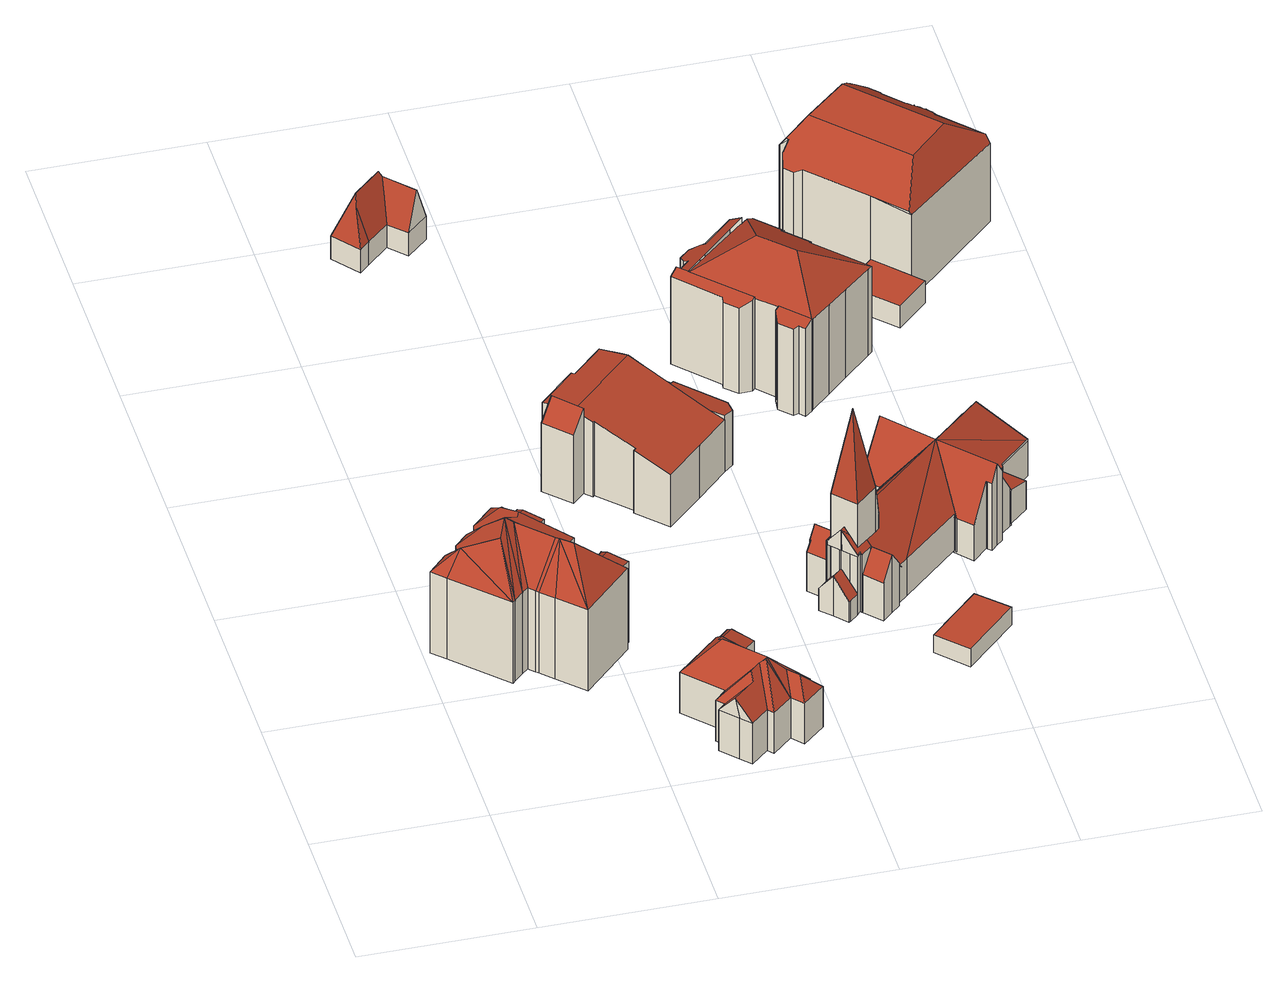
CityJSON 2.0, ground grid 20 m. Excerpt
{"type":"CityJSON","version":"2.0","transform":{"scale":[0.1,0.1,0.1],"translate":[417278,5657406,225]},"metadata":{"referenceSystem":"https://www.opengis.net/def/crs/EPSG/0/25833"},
"CityObjects":{
"building1":{"type":"Building","attributes":{"Dachtyp_tdc":"tdcFreeFormRoof","Gemeindeschluessel":14612000,"Dachneigung":47.69,"QualitaetDacherkennung":43,"Geometrietyp2DReferenz":"3000","measuredHeight":16.25,"function":"31001_9998","roofType":"5000"},"geometry":[{"type":"Solid","lod":"2","boundaries":[[[[0,1,2,3]],[[1,4,5,2]],[[4,6,7,5]],[[6,8,9,7]],[[8,10,11,9]],[[10,12,13,11]],[[12,14,15,13]],[[14,16,17,15]],[[16,18,19,17]],[[18,20,21,19]],[[20,22,23,21]],[[22,24,25,23]],[[24,26,27,25]],[[26,28,29,27]],[[28,30,31,29]],[[30,32,33,31]],[[32,34,35,33]],[[34,36,37,35]],[[36,38,39,37]],[[38,40,41,39]],[[40,42,43,41]],[[42,44,45]],[[46,47,40,38]],[[48,46,38,36]],[[49,48,36,34]],[[49,34,32]],[[46,48,49,32,30]],[[28,46,30]],[[26,46,28]],[[26,47,46]],[[26,44,47]],[[26,50,44]],[[26,51,50]],[[52,51,26]],[[51,52,53]],[[54,55,52,26,24]],[[56,54,24,22]],[[57,58,59,56,22,20]],[[57,20,18]],[[58,57,18,16]],[[14,58,16]],[[14,59,58]],[[14,60,59]],[[60,14,12]],[[60,12,10]],[[55,54,56,59,60,10,8]],[[61,53,52,55,8,6]],[[61,6,4]],[[62,53,61,4,1]],[[63,64,62,1,0]],[[63,0,65]],[[3,2,5,7,9,11,13,15,17,19,21,23,25,27,29,31,33,35,37,39,41,43,66,67,68,69,70,71,72,73]],[[42,45,66,43]],[[45,74,67,66]],[[74,75,68,67]],[[75,76,69,68]],[[76,77,70,69]],[[77,78,71,70]],[[78,79,72,71]],[[79,65,73,72]],[[65,0,3,73]],[[63,78,64]],[[63,79,78]],[[79,63,65]],[[51,76,75]],[[53,76,51]],[[53,77,76]],[[62,77,53]],[[64,77,62]],[[77,64,78]],[[50,51,75,74]],[[44,50,74,45]],[[44,40,47]],[[44,42,40]]]],"semantics":{"surfaces":[{"type":"WallSurface"},{"type":"RoofSurface"},{"type":"GroundSurface"}],"values":[[0,0,0,0,0,0,0,0,0,0,0,0,0,0,0,0,0,0,0,0,0,1,1,1,1,1,1,1,1,1,1,1,1,1,1,1,1,1,1,1,1,1,1,1,1,1,1,1,1,1,1,2,0,0,0,0,0,0,0,0,0,1,1,1,1,1,1,1,1,1,1,1,1,1]]}}]},
"building2":{"type":"Building","attributes":{"Dachtyp_tdc":"tdcFreeFormRoof","Gemeindeschluessel":14612000,"Dachneigung":48.9,"QualitaetDacherkennung":31,"Geometrietyp2DReferenz":"3000","measuredHeight":9.33,"function":"31001_9998","roofType":"5000"},"geometry":[{"type":"Solid","lod":"2","boundaries":[[[[80,81,82,83]],[[81,84,85,82]],[[84,86,87,85]],[[86,88,89,87]],[[88,90,91,89]],[[90,92,93,91]],[[92,94,95,93]],[[94,96,97,95]],[[96,98,99,97]],[[98,100,101,99]],[[100,102,103,101]],[[102,104,105,103]],[[104,106,107,105]],[[106,108,109,107]],[[108,110,111,109]],[[110,112,113,111]],[[112,114,115,113]],[[114,116,117,115]],[[116,118,119,117]],[[118,120,121,119]],[[120,80,83,121]],[[122,123,120,118]],[[124,122,118,116]],[[125,126,127,128,124,116,114]],[[129,125,114,112]],[[130,131,132,129,112,110]],[[133,130,110,108]],[[134,133,108,106]],[[104,134,106]],[[134,104,102]],[[131,130,133,134,102,100]],[[132,131,100,98]],[[88,135,90]],[[129,135,88]],[[129,96,135]],[[132,96,129]],[[96,132,98]],[[136,135,96,94]],[[136,94,92]],[[135,136,92,90]],[[126,125,129,88,86]],[[127,126,86,84]],[[128,127,84,81]],[[123,122,124,128,81,80]],[[123,80,120]],[[83,82,85,87,89,91,93,95,97,99,101,103,105,107,109,111,113,115,117,119,121]]]],"semantics":{"surfaces":[{"type":"WallSurface"},{"type":"RoofSurface"},{"type":"GroundSurface"}],"values":[[0,0,0,0,0,0,0,0,0,0,0,0,0,0,0,0,0,0,0,0,0,1,1,1,1,1,1,1,0,0,1,1,1,1,1,1,1,1,1,1,1,1,1,1,1,2]]}}]},
"building3":{"type":"Building","attributes":{"Dachtyp_tdc":"tdcFreeFormRoof","Gemeindeschluessel":14612000,"Dachneigung":69.98,"QualitaetDacherkennung":16,"Geometrietyp2DReferenz":"3000","measuredHeight":8.55,"function":"31001_9998","roofType":"5000"},"geometry":[{"type":"Solid","lod":"2","boundaries":[[[[137,138,139,140]],[[138,141,142,139]],[[141,143,144,142]],[[143,145,146,144]],[[145,147,148,146]],[[147,149,150,148]],[[149,151,152,150]],[[151,137,140,152]],[[151,153,154]],[[149,153,151]],[[153,149,147]],[[155,153,147,145]],[[155,145,143]],[[156,154,153,155,143,141]],[[157,156,141,138]],[[157,138,137]],[[154,156,157,137,151]],[[140,139,142,144,146,148,150,152]]]],"semantics":{"surfaces":[{"type":"WallSurface"},{"type":"RoofSurface"},{"type":"GroundSurface"}],"values":[[0,0,0,0,0,0,0,0,1,1,1,1,1,1,1,0,1,2]]}}]},
"building4":{"type":"Building","attributes":{"Gemeindeschluessel":14612000,"Geometrietyp2DReferenz":"3000","function":"31001_9998","roofType":"9999"},"children":["building4-1","building4-2","building4-3"]},
"building4-1":{"type":"BuildingPart","attributes":{"Dachtyp_tdc":"tdcGableRoof","Dachneigung":17.37,"QualitaetDacherkennung":17,"Geometrietyp2DReferenz":"3000","measuredHeight":10.93,"roofType":"3100"},"parents":["building4"],"geometry":[{"type":"MultiSurface","lod":"2","boundaries":[[[158,159,160,161,162,163,164,165,166,167,168,169,170,171,172,173,174]],[[175,176,159,158]],[[176,177,160,159]],[[177,178,161,160]],[[178,179,162,161]],[[179,180,181,163,162]],[[182,183,165,164]],[[183,184,166,165]],[[184,185,167,166]],[[185,186,168,167]],[[186,187,169,168]],[[187,188,170,169]],[[188,189,171,170]],[[190,191,174,173]],[[191,175,158,174]],[[192,189,188,187,186,185,184,183,182,193,180,179]],[[179,178,177,176,175,191,190,192]]],"semantics":{"surfaces":[{"type":"GroundSurface"},{"type":"WallSurface"},{"type":"RoofSurface"}],"values":[0,1,1,1,1,1,1,1,1,1,1,1,1,1,1,2,2]}}]},
"building4-2":{"type":"BuildingPart","attributes":{"Dachtyp_tdc":"tdcPolyFlatRoof","Dachneigung":10.91,"QualitaetDacherkennung":60,"Geometrietyp2DReferenz":"3000","measuredHeight":7.73,"roofType":"2100"},"parents":["building4"],"geometry":[{"type":"MultiSurface","lod":"2","boundaries":[[[181,194,195,163]],[[194,196,197,195]],[[196,198,199,197]],[[198,200,201,199]],[[200,202,203,201]],[[202,204,182,164,203]],[[204,202,200,198,196,194,181,193]],[[163,195,197,199,201,203,164]]],"semantics":{"surfaces":[{"type":"WallSurface"},{"type":"RoofSurface"},{"type":"GroundSurface"}],"values":[0,0,0,0,0,0,1,2]}}]},
"building4-3":{"type":"BuildingPart","attributes":{"Dachtyp_tdc":"tdcPolyFlatRoof","Dachneigung":48.7,"QualitaetDacherkennung":39,"Geometrietyp2DReferenz":"3000","measuredHeight":11.63,"roofType":"2100"},"parents":["building4"],"geometry":[{"type":"MultiSurface","lod":"2","boundaries":[[[205,206,207,171,189]],[[206,208,209,207]],[[208,210,190,173,209]],[[210,208,206,205]],[[171,207,209,173,172]]],"semantics":{"surfaces":[{"type":"WallSurface"},{"type":"RoofSurface"},{"type":"GroundSurface"}],"values":[0,0,0,1,2]}}]},
"building5":{"type":"Building","attributes":{"Dachtyp_tdc":"tdcPolyFlatRoof","Gemeindeschluessel":14612000,"Dachneigung":0,"QualitaetDacherkennung":83,"Geometrietyp2DReferenz":"3000","measuredHeight":2.44,"function":"31001_9998","roofType":"1000"},"geometry":[{"type":"Solid","lod":"2","boundaries":[[[[211,212,213,214]],[[212,215,216,213]],[[215,217,218,216]],[[215,212,211,217]],[[218,214,213,216]],[[217,211,214,218]]]],"semantics":{"surfaces":[{"type":"WallSurface"},{"type":"RoofSurface"},{"type":"GroundSurface"}],"values":[[0,0,0,1,2,0]]}}]},
"building6":{"type":"Building","attributes":{"Gemeindeschluessel":14612000,"QualitaetDacherkennung":100,"Geometrietyp2DReferenz":"3000","function":"31001_3041","roofType":"9999"},"children":["building6-1","building6-2","building6-3","building6-4","building6-5","building6-6","building6-7","building6-8","building6-9","building6-10"]},
"building6-1":{"type":"BuildingPart","attributes":{"Dachtyp_tdc":"tdcPyramidRoof","Dachneigung":81.29,"QualitaetDacherkennung":100,"Geometrietyp2DReferenz":"3000","measuredHeight":25.59,"roofType":"4000"},"parents":["building6"],"geometry":[{"type":"Solid","lod":"2","boundaries":[[[[219,220,221,222]],[[220,223,224,221]],[[223,225,226,224]],[[225,227,228,226]],[[227,229,230,228]],[[229,219,222,230]],[[229,227,225,223,231]],[[219,229,231]],[[220,219,231]],[[223,220,231]],[[222,221,224,226,228,230]]]],"semantics":{"surfaces":[{"type":"WallSurface"},{"type":"RoofSurface"},{"type":"GroundSurface"}],"values":[[0,0,0,0,0,0,1,1,1,1,2]]}}]},
"building6-2":{"type":"BuildingPart","attributes":{"Dachtyp_tdc":"tdcGableRoof","Dachneigung":51.01,"QualitaetDacherkennung":100,"Geometrietyp2DReferenz":"3000","measuredHeight":10.66,"roofType":"3100"},"parents":["building6"],"geometry":[{"type":"MultiSurface","lod":"2","boundaries":[[[232,233,234,235]],[[233,236,237,238,234]],[[239,240,241,242,243]],[[240,244,245,241]],[[244,246,247,245]],[[246,248,249,247]],[[248,232,235,249]],[[248,250,251,252,253,232]],[[244,254,255,251,250,246]],[[236,252,251,255,239]],[[239,255,254,240]],[[240,254,244]],[[233,253,252,236]],[[232,253,233]],[[246,250,248]],[[235,234,238,256,242,241,245,247,249]]],"semantics":{"surfaces":[{"type":"WallSurface"},{"type":"RoofSurface"},{"type":"GroundSurface"}],"values":[0,0,0,0,0,0,0,1,1,0,0,0,0,0,0,2]}}]},
"building6-3":{"type":"BuildingPart","attributes":{"Dachtyp_tdc":"tdcGableRoof","Dachneigung":55.48,"QualitaetDacherkennung":100,"Geometrietyp2DReferenz":"3000","measuredHeight":7.84,"roofType":"3100"},"parents":["building6"],"geometry":[{"type":"Solid","lod":"2","boundaries":[[[[257,258,259,260]],[[258,261,262,259]],[[261,263,264,262]],[[263,265,266,264]],[[265,267,268,266]],[[267,269,270,268]],[[269,271,272,270]],[[271,273,274,272]],[[273,275,276,274]],[[275,277,278,276]],[[277,279,280,278]],[[279,281,282,280]],[[281,257,260,282]],[[265,263,261,258,257,281,267]],[[277,275,273,271,269,267,281,279]],[[260,259,262,264,266,268,270,272,274,276,278,280,282]]]],"semantics":{"surfaces":[{"type":"WallSurface"},{"type":"RoofSurface"},{"type":"GroundSurface"}],"values":[[0,0,0,0,0,0,0,0,0,0,0,0,0,1,1,2]]}}]},
"building6-4":{"type":"BuildingPart","attributes":{"Dachtyp_tdc":"tdcGableRoof","Dachneigung":59.81,"QualitaetDacherkennung":100,"Geometrietyp2DReferenz":"3000","measuredHeight":11.03,"roofType":"3100"},"parents":["building6"],"geometry":[{"type":"MultiSurface","lod":"2","boundaries":[[[283,284,285,286,287]],[[284,288,289,285]],[[288,290,291,289]],[[290,292,293,291]],[[292,294,295,293]],[[294,296,297,295]],[[296,298,299,297]],[[298,300,301,299]],[[300,302,303,301]],[[302,304,305,303]],[[304,306,307,305]],[[306,308,309,307]],[[308,310,311,309]],[[310,312,313,311]],[[312,314,315,313]],[[314,316,317,315]],[[310,308,306,304,302,300,298,296,294,318]],[[317,319,286,285,289,291,293,295,297,299,301,303,305,307,309,311,313,315]]],"semantics":{"surfaces":[{"type":"WallSurface"},{"type":"RoofSurface"},{"type":"GroundSurface"}],"values":[0,0,0,0,0,0,0,0,0,0,0,0,0,0,0,0,1,2]}}]},
"building6-5":{"type":"BuildingPart","attributes":{"Dachtyp_tdc":"tdcLeanToRoof","Dachneigung":12.55,"QualitaetDacherkennung":100,"Geometrietyp2DReferenz":"3000","measuredHeight":4.8,"roofType":"2100"},"parents":["building6"],"geometry":[{"type":"MultiSurface","lod":"2","boundaries":[[[316,314,315,317]],[[314,320,321,315]],[[320,322,323,324,321]],[[325,322,320,314,316]],[[317,315,321,324,319]]],"semantics":{"surfaces":[{"type":"WallSurface"},{"type":"RoofSurface"},{"type":"GroundSurface"}],"values":[0,0,0,1,2]}}]},
"building6-6":{"type":"BuildingPart","attributes":{"Dachtyp_tdc":"tdcHipAndGableRoof","Dachneigung":55.57,"QualitaetDacherkennung":100,"Geometrietyp2DReferenz":"3000","measuredHeight":10.95,"roofType":"5000"},"parents":["building6"],"geometry":[{"type":"MultiSurface","lod":"2","boundaries":[[[326,323,322]],[[326,327,328,323]],[[327,329,330,328]],[[329,331,332,330]],[[331,333,334,335,336,332]],[[337,338,339]],[[338,340,318,339]],[[340,341,326,325,318]],[[342,337,339,318]],[[333,343,342,318,344]],[[329,337,342,343,331]],[[331,343,333]],[[326,341,327]],[[327,341,340,338,337,329]],[[323,328,330,332,336,345,346]]],"semantics":{"surfaces":[{"type":"WallSurface"},{"type":"RoofSurface"},{"type":"GroundSurface"}],"values":[0,0,0,0,0,1,1,1,1,1,0,0,0,0,2]}}]},
"building6-7":{"type":"BuildingPart","attributes":{"Dachtyp_tdc":"tdcGableRoof","Dachneigung":55.48,"QualitaetDacherkennung":100,"Geometrietyp2DReferenz":"3000","measuredHeight":7.78,"roofType":"3100"},"parents":["building6"],"geometry":[{"type":"Solid","lod":"2","boundaries":[[[[347,348,234,349]],[[348,350,351,234]],[[350,281,352,351]],[[281,353,354,352]],[[353,355,356,354]],[[355,357,358,356]],[[357,359,360,358]],[[359,361,362,360]],[[361,347,349,362]],[[350,348,347,361,281]],[[359,357,355,353,281,361]],[[349,234,351,352,354,356,358,360,362]]]],"semantics":{"surfaces":[{"type":"WallSurface"},{"type":"RoofSurface"},{"type":"GroundSurface"}],"values":[[0,0,0,0,0,0,0,0,0,1,1,2]]}}]},
"building6-8":{"type":"BuildingPart","attributes":{"Dachtyp_tdc":"tdcLeanToRoof","Dachneigung":12.55,"QualitaetDacherkennung":100,"Geometrietyp2DReferenz":"3000","measuredHeight":4.52,"roofType":"2100"},"parents":["building6"],"geometry":[{"type":"MultiSurface","lod":"2","boundaries":[[[334,363,364,335]],[[363,283,287,364]],[[283,363,334,344]],[[365,335,364,287]]],"semantics":{"surfaces":[{"type":"WallSurface"},{"type":"RoofSurface"},{"type":"GroundSurface"}],"values":[0,0,1,2]}}]},
"building6-9":{"type":"BuildingPart","attributes":{"Dachtyp_tdc":"tdcGableRoof","Dachneigung":51.55,"QualitaetDacherkennung":100,"Geometrietyp2DReferenz":"3000","measuredHeight":10.72,"roofType":"3100"},"parents":["building6"],"geometry":[{"type":"Solid","lod":"2","boundaries":[[[[366,367,368,369]],[[367,251,370,368]],[[251,371,372,370]],[[371,373,374,372]],[[373,375,376,374]],[[375,377,378,376]],[[377,318,379,378]],[[318,380,381,379]],[[380,382,383,381]],[[382,366,369,383]],[[377,375,373,318]],[[373,371,251,318]],[[366,382,380,318]],[[367,366,318,251]],[[369,368,370,372,374,376,378,379,381,383]]]],"semantics":{"surfaces":[{"type":"WallSurface"},{"type":"RoofSurface"},{"type":"GroundSurface"}],"values":[[0,0,0,0,0,0,0,0,0,0,1,1,1,1,2]]}}]},
"building6-10":{"type":"BuildingPart","attributes":{"Dachtyp_tdc":"tdcGableRoof","Dachneigung":52.01,"QualitaetDacherkennung":100,"Geometrietyp2DReferenz":"3000","measuredHeight":5.33,"roofType":"3100"},"parents":["building6"],"geometry":[{"type":"MultiSurface","lod":"2","boundaries":[[[237,384,385,386,238]],[[384,387,388,385]],[[387,389,390,388]],[[389,391,392,390]],[[391,393,394,392]],[[393,243,242,395,394]],[[389,387,384,237,396]],[[396,243,393,391,389]],[[395,370,386,385,388,390,392,394]]],"semantics":{"surfaces":[{"type":"WallSurface"},{"type":"RoofSurface"},{"type":"GroundSurface"}],"values":[0,0,0,0,0,0,1,1,2]}}]},
"building7":{"type":"Building","attributes":{"Gemeindeschluessel":14612000,"Geometrietyp2DReferenz":"3000","function":"31001_9998","roofType":"9999"},"children":["building7-1","building7-2","building7-3","building7-4"]},
"building7-1":{"type":"BuildingPart","attributes":{"Dachtyp_tdc":"tdcPolyFlatRoof","Dachneigung":29.98,"QualitaetDacherkennung":41,"Geometrietyp2DReferenz":"3000","measuredHeight":12.45,"roofType":"2100"},"parents":["building7"],"geometry":[{"type":"MultiSurface","lod":"2","boundaries":[[[397,398,399,400]],[[398,401,402,403,399]],[[404,405,406,407,408]],[[405,409,410,406]],[[409,411,412,410]],[[411,397,400,412]],[[411,409,405,404,413,414,401,398,397]],[[400,399,403,415,407,406,410,412]]],"semantics":{"surfaces":[{"type":"WallSurface"},{"type":"RoofSurface"},{"type":"GroundSurface"}],"values":[0,0,0,0,0,0,1,2]}}]},
"building7-2":{"type":"BuildingPart","attributes":{"Dachtyp_tdc":"tdcPolyFlatRoof","Dachneigung":31.31,"QualitaetDacherkennung":49,"Geometrietyp2DReferenz":"3000","measuredHeight":12.5,"roofType":"2100"},"parents":["building7"],"geometry":[{"type":"MultiSurface","lod":"2","boundaries":[[[402,416,417,403]],[[416,418,419,417]],[[418,420,421,419]],[[420,422,423,421]],[[422,424,425,423]],[[424,426,427,425]],[[426,428,429,427]],[[428,430,431,432,429]],[[428,426,424,422,420,418,416,402,414,413,430]],[[432,415,403,417,419,421,423,425,427,429]]],"semantics":{"surfaces":[{"type":"WallSurface"},{"type":"RoofSurface"},{"type":"GroundSurface"}],"values":[0,0,0,0,0,0,0,0,1,2]}}]},
"building7-3":{"type":"BuildingPart","attributes":{"Dachtyp_tdc":"tdcHipRoof","Dachneigung":32.87,"QualitaetDacherkennung":49,"Geometrietyp2DReferenz":"3000","measuredHeight":15.58,"roofType":"3200"},"parents":["building7"],"geometry":[{"type":"MultiSurface","lod":"2","boundaries":[[[431,433,434,432]],[[433,435,436,434]],[[435,437,438,436]],[[437,439,440,438]],[[439,441,442,440]],[[441,443,444,442]],[[443,445,446,444]],[[445,447,448,446]],[[447,449,450,448]],[[449,451,452,450]],[[451,453,454,452]],[[453,455,456,454]],[[455,457,458,456]],[[459,408,407,460]],[[457,455,453,451,449,447,461]],[[433,431,462,463]],[[447,445,443,441,439,437,435,433,463,461]],[[462,408,459,457,461,463]],[[415,432,434,436,438,440,442,444,446,448,450,452,454,456,458,460,407]]],"semantics":{"surfaces":[{"type":"WallSurface"},{"type":"RoofSurface"},{"type":"GroundSurface"}],"values":[0,0,0,0,0,0,0,0,0,0,0,0,0,0,1,1,1,1,2]}}]},
"building7-4":{"type":"BuildingPart","attributes":{"Dachtyp_tdc":"tdcPolyFlatRoof","Dachneigung":25.34,"QualitaetDacherkennung":40,"Geometrietyp2DReferenz":"3000","measuredHeight":12.41,"roofType":"2100"},"parents":["building7"],"geometry":[{"type":"MultiSurface","lod":"2","boundaries":[[[464,465,459,460,466]],[[467,468,469,458,457]],[[468,470,471,469]],[[470,472,473,471]],[[472,474,475,473]],[[474,464,466,475]],[[474,472,470,468,467,465,464]],[[466,460,458,469,471,473,475]]],"semantics":{"surfaces":[{"type":"WallSurface"},{"type":"RoofSurface"},{"type":"GroundSurface"}],"values":[0,0,0,0,0,0,1,2]}}]},
"building8":{"type":"Building","attributes":{"Dachtyp_tdc":"tdcPolyFlatRoof","Gemeindeschluessel":14612000,"Dachneigung":0,"QualitaetDacherkennung":0,"Geometrietyp2DReferenz":"3000","BezugspunktDach":"2000","measuredHeight":3,"function":"31001_9998"},"geometry":[{"type":"MultiSurface","lod":"2","boundaries":[[[476,477,478,479,480]],[[480,479,481,482]],[[479,478,483,481]],[[478,477,484,483]],[[477,476,485,484]],[[476,480,482,485]],[[482,481,483,484,485]]],"semantics":{"surfaces":[{"type":"RoofSurface"},{"type":"WallSurface"},{"type":"GroundSurface"}],"values":[0,1,1,1,1,1,2]}}]},
"building9":{"type":"Building","attributes":{"Dachtyp_tdc":"tdcFreeFormRoof","Gemeindeschluessel":14612000,"Dachneigung":37.48,"QualitaetDacherkennung":40,"Geometrietyp2DReferenz":"3000","measuredHeight":15.28,"function":"31001_9998","roofType":"5000"},"geometry":[{"type":"Solid","lod":"2","boundaries":[[[[486,487,488,489]],[[487,490,491,488]],[[490,492,493,491]],[[492,494,495,493]],[[494,496,497,495]],[[496,498,499,497]],[[498,500,501,499]],[[502,503,504,505,506,507,508,509,510,511]],[[512,513,494,492,490,487,486,514,507,506]],[[515,516,517,518,519,520,521,522,523,524,525,526,527,528,529,530,531,532,533,534,535,536,537,538,539,540,541,542,543,544,545,546,547,548,549,550,551,552,553,554,500,498,496,513,512]],[[555,516,515,505,504,556]],[[505,515,512,506]],[[555,517,516]],[[503,556,504]],[[514,508,507]],[[496,494,513]],[[501,557,558,559,560,561,562,563,564,565,566,567,568,569,570,571,572,573,574,575,576,577,578,579,580,581,582,583,584,585,586,587,588,589,590,591,592,593,594,595,596,597,598,599,600,601,602,489,488,491,493,495,497,499]],[[514,486,489,602]],[[500,554,557,501]],[[554,553,558,557]],[[553,552,559,558]],[[552,551,560,559]],[[551,550,561,560]],[[550,549,562,561]],[[549,548,563,562]],[[548,547,564,563]],[[547,546,565,564]],[[546,545,566,565]],[[545,544,567,566]],[[544,543,568,567]],[[543,542,569,568]],[[542,541,570,569]],[[541,540,571,570]],[[540,539,572,571]],[[539,538,573,572]],[[538,537,574,573]],[[537,536,575,574]],[[536,535,576,575]],[[535,534,577,576]],[[534,533,578,577]],[[533,532,579,578]],[[532,531,580,579]],[[531,530,581,580]],[[530,529,582,581]],[[529,528,583,582]],[[528,527,584,583]],[[527,526,585,584]],[[526,525,585]],[[525,524,586,585]],[[524,523,587,586]],[[523,522,588,587]],[[522,521,589,588]],[[521,520,590,589]],[[520,519,591,590]],[[519,518,592,591]],[[518,517,593,592]],[[517,555,594,593]],[[555,556,595,594]],[[556,503,596,595]],[[503,502,597,596]],[[502,511,598,597]],[[511,510,599,598]],[[510,509,600,599]],[[509,508,601,600]],[[508,514,602,601]]]],"semantics":{"surfaces":[{"type":"WallSurface"},{"type":"RoofSurface"},{"type":"GroundSurface"}],"values":[[0,0,0,0,0,0,0,1,1,1,1,1,0,0,0,0,2,0,0,0,0,0,0,0,0,0,0,0,0,0,0,0,0,0,0,0,0,0,0,0,0,0,0,0,0,0,0,0,0,0,0,0,0,0,0,0,0,0,0,0,0,0,0,0,0]]}}]}
},
"vertices":[
[31,309,118],[45,309,118],[45,309,8],[31,309,8],[46,322,118],[46,322,8],[62,338,118],[62,338,8],[71,339,118],[71,339,8],[73,350,118],[73,350,8],[99,376,118],[99,376,8],[115,361,118],[115,361,8],[118,358,118],[118,358,8],[125,366,118],[125,366,8],[149,342,118],[149,342,8],[141,334,118],[141,334,8],[172,303,118],[172,303,8],[160,292,118],[160,292,8],[180,271,118],[180,271,8],[187,265,118],[187,265,8],[194,273,118],[194,273,8],[218,249,118],[218,249,8],[210,242,118],[210,242,8],[214,238,118],[214,238,8],[155,179,118],[155,179,8],[126,208,118],[126,208,8],[142,251,163],[112,222,118],[187,238,139],[155,238,164],[187,242,136],[194,249,136],[138,254,163],[102,291,163],[93,292,170],[92,291,171],[111,304,165],[108,298,163],[100,334,150],[125,342,136],[117,335,136],[100,335,150],[99,337,148],[74,309,150],[82,269,162],[42,285,144],[81,269,162],[8,285,118],[112,222,8],[109,225,8],[102,232,8],[95,226,8],[84,215,8],[81,212,8],[23,270,8],[8,285,8],[109,225,118],[102,232,118],[95,226,118],[84,215,118],[81,212,118],[23,270,118],
[330,147,66],[317,135,66],[317,135,11],[330,147,11],[320,132,66],[320,132,11],[315,128,66],[315,128,11],[371,68,66],[371,68,11],[368,66,66],[368,66,11],[381,52,66],[381,52,11],[355,29,66],[355,29,11],[343,42,66],[343,42,11],[319,21,66],[319,21,11],[313,28,66],[313,28,11],[292,9,66],[292,9,11],[281,21,66],[281,21,11],[263,41,66],[263,41,11],[272,49,66],[272,49,11],[264,58,66],[264,58,11],[278,72,66],[278,72,11],[239,114,66],[239,114,11],[292,163,66],[292,163,11],[294,161,66],[294,161,11],[307,173,66],[307,173,11],[293,137,86],[305,148,86],[291,137,88],[286,112,104],[286,129,90],[291,133,90],[291,136,88],[324,70,104],[303,57,99],[315,68,99],[322,67,104],[303,48,91],[277,25,91],[344,67,86],[356,53,86],
[180,963,50],[155,940,50],[155,940,19],[180,963,19],[136,960,50],[136,960,19],[110,936,50],[110,936,19],[98,925,50],[98,925,19],[73,956,50],[73,956,19],[98,979,50],[98,979,19],[135,1012,50],[135,1012,19],[100,954,105],[133,985,104],[99,947,91],[137,984,97],[167,952,97],
[241,581,15],[244,578,15],[280,613,15],[300,592,15],[305,587,15],[318,573,15],[389,499,15],[352,463,15],[309,422,15],[277,455,15],[280,458,15],[244,495,15],[242,493,15],[234,501,15],[225,510,15],[206,531,15],[198,539,15],[241,581,117],[244,578,117],[280,613,117],[300,592,123],[305,587,124],[318,573,118],[318,573,92],[389,499,86],[352,463,86],[309,422,86],[277,455,100],[280,458,100],[244,495,116],[242,493,116],[234,501,120],[206,531,119],[198,539,117],[225,510,124],[375,513,92],
[334,589,88],[334,589,15],[349,573,88],[349,573,15],[352,576,87],[352,576,15],[399,526,87],[399,526,15],[400,509,89],[400,509,15],[389,499,92],
[234,501,131],[219,487,108],[219,487,15],[191,516,108],[191,516,15],[206,531,131],
[557,103,43],[525,137,43],[525,137,19],[557,103,19],[585,195,43],[585,195,19],[618,162,43],[618,162,19],
[465,228,163],[442,253,163],[442,253,19],[465,228,19],[468,276,163],[468,276,19],[472,280,123],[472,280,19],[495,255,123],[495,255,19],[491,251,163],[491,251,19],[466,252,275],
[469,223,97],[467,225,97],[467,225,19],[469,223,19],[463,221,97],[463,221,46],[463,221,19],[437,250,97],[441,253,97],[441,253,19],[437,250,19],[437,250,48],[438,257,97],[438,257,19],[451,269,97],[451,269,19],[482,235,97],[482,235,19],[466,252,125],[449,236,125],[463,221,100],[467,225,100],[441,253,103],[437,250,102],[449,236,19],
[440,253,70],[441,253,71],[441,253,18],[440,253,18],[421,275,71],[421,275,18],[427,280,82],[427,280,18],[426,281,82],[426,281,18],[433,288,97],[433,288,18],[438,293,87],[438,293,18],[439,292,87],[439,292,18],[444,296,77],[444,296,18],[449,292,77],[449,292,18],[456,298,63],[456,298,18],[468,285,63],[468,285,18],[466,252,97],[466,252,18],
[662,333,63],[660,332,67],[660,332,15],[662,333,15],[662,333,18],[641,315,110],[641,315,15],[642,314,110],[642,314,15],[646,310,110],[646,310,15],[639,304,125],[639,304,15],[631,296,106],[631,296,15],[627,300,106],[627,300,15],[626,301,106],[626,301,15],[608,284,63],[608,284,15],[591,303,63],[591,303,15],[532,367,63],[532,367,15],[511,391,63],[511,391,15],[538,416,125],[538,416,15],[563,439,67],[563,439,15],[564,440,63],[564,440,15],[565,439,63],[565,439,15],[586,362,125],[585,418,15],
[586,459,57],[586,459,15],[606,437,57],[606,437,16],[606,437,15],[585,418,63],
[606,437,63],[644,472,63],[644,472,16],[700,410,63],[700,410,16],[662,375,63],[662,375,16],[663,374,63],[663,374,57],[663,374,18],[663,374,16],[700,410,66],[645,470,66],[644,414,125],[644,471,64],[644,472,64],[698,408,66],[662,375,66],[642,354,63],[642,354,16],[585,418,16],
[487,203,70],[467,225,71],[487,203,19],[465,223,67],[465,223,19],[466,252,19],[499,250,63],[499,250,19],[515,234,63],[515,234,19],[507,227,77],[507,227,19],[510,224,77],[510,224,19],[500,215,97],[500,215,19],
[683,352,57],[683,352,18],[642,354,18],
[522,240,68],[512,231,68],[512,231,18],[522,240,18],[449,236,18],[450,293,73],[450,293,18],[473,314,73],[473,314,18],[532,367,73],[532,367,18],[527,373,63],[527,373,18],[586,362,18],[593,300,63],[593,300,18],[591,303,67],[591,303,18],
[453,212,46],[453,212,18],[463,221,18],[451,211,46],[451,211,18],[438,226,72],[438,226,18],[425,239,48],[425,239,18],[427,240,48],[427,240,18],[437,250,18],[449,236,72],
[426,650,130],[381,698,131],[381,698,12],[426,650,12],[389,705,137],[389,705,128],[389,705,12],[457,634,137],[454,631,135],[454,631,12],[457,634,12],[457,634,135],[439,630,128],[439,630,12],[425,644,128],[425,644,12],[399,694,137],[399,695,137],[399,694,12],
[407,723,128],[407,723,12],[403,728,124],[403,728,12],[403,742,118],[403,742,12],[415,753,118],[415,753,12],[427,752,123],[427,752,12],[432,747,128],[432,747,12],[468,781,128],[468,781,12],[478,770,137],[478,770,129],[478,770,12],
[486,777,128],[486,777,12],[494,784,122],[494,784,12],[521,755,122],[521,755,12],[517,751,126],[517,751,12],[540,727,126],[540,727,12],[543,724,126],[543,724,12],[540,721,128],[540,721,12],[594,664,128],[594,664,12],[589,659,129],[589,659,12],[556,628,131],[556,628,12],[532,605,133],[532,605,12],[508,583,135],[508,583,12],[507,581,136],[507,581,12],[478,612,136],[478,612,12],[511,662,168],[399,694,135],[476,698,168],
[474,609,135],[478,612,137],[474,609,12],[507,581,137],[498,574,131],[498,574,12],[492,581,131],[492,581,12],[486,579,129],[486,579,12],[472,593,129],[472,593,12],
[660,749,38],[625,787,38],[587,751,38],[635,701,38],[672,736,38],[635,701,8],[672,736,8],[587,751,8],[625,787,8],[660,749,8],
[575,915,124],[572,918,117],[572,918,6],[575,915,6],[614,957,114],[614,957,6],[617,955,121],[617,955,6],[640,976,119],[640,976,6],[649,967,135],[649,967,6],[656,974,127],[656,974,6],[671,978,117],[671,978,6],[566,849,124],[625,787,124],[658,751,124],[675,800,159],[585,896,159],[558,888,139],[560,885,139],[551,876,129],[548,862,120],[557,852,120],[633,939,159],[646,969,135],[552,894,126],[721,845,159],[771,862,122],[727,909,122],[728,911,120],[728,912,119],[729,913,119],[729,914,118],[729,916,117],[729,917,116],[729,918,115],[729,920,115],[729,920,114],[729,922,113],[729,924,113],[729,925,112],[728,926,112],[728,927,112],[727,929,111],[726,930,111],[725,931,111],[724,933,111],[723,934,111],[722,934,111],[721,935,111],[719,936,112],[718,937,112],[716,937,113],[715,938,113],[713,938,114],[712,938,115],[711,938,115],[709,938,116],[708,938,117],[706,938,118],[705,937,119],[704,937,120],[702,936,121],[701,936,122],[681,958,122],[682,966,117],[775,857,112],[660,749,120],[682,966,6],[681,958,6],[701,936,6],[702,936,6],[704,937,6],[705,937,6],[706,938,6],[708,938,6],[709,938,6],[711,938,6],[712,938,6],[713,938,6],[715,938,6],[716,937,6],[718,937,6],[719,936,6],[721,935,6],[722,934,6],[723,934,6],[724,933,6],[725,931,6],[726,930,6],[727,929,6],[728,927,6],[728,926,6],[729,925,6],[729,924,6],[729,922,6],[729,920,6],[729,918,6],[729,917,6],[729,916,6],[729,914,6],[729,913,6],[728,912,6],[728,911,6],[727,909,6],[775,857,6],[660,749,6],[625,787,6],[566,849,6],[557,852,6],[548,862,6],[551,876,6],[560,885,6],[552,894,6]
]}
